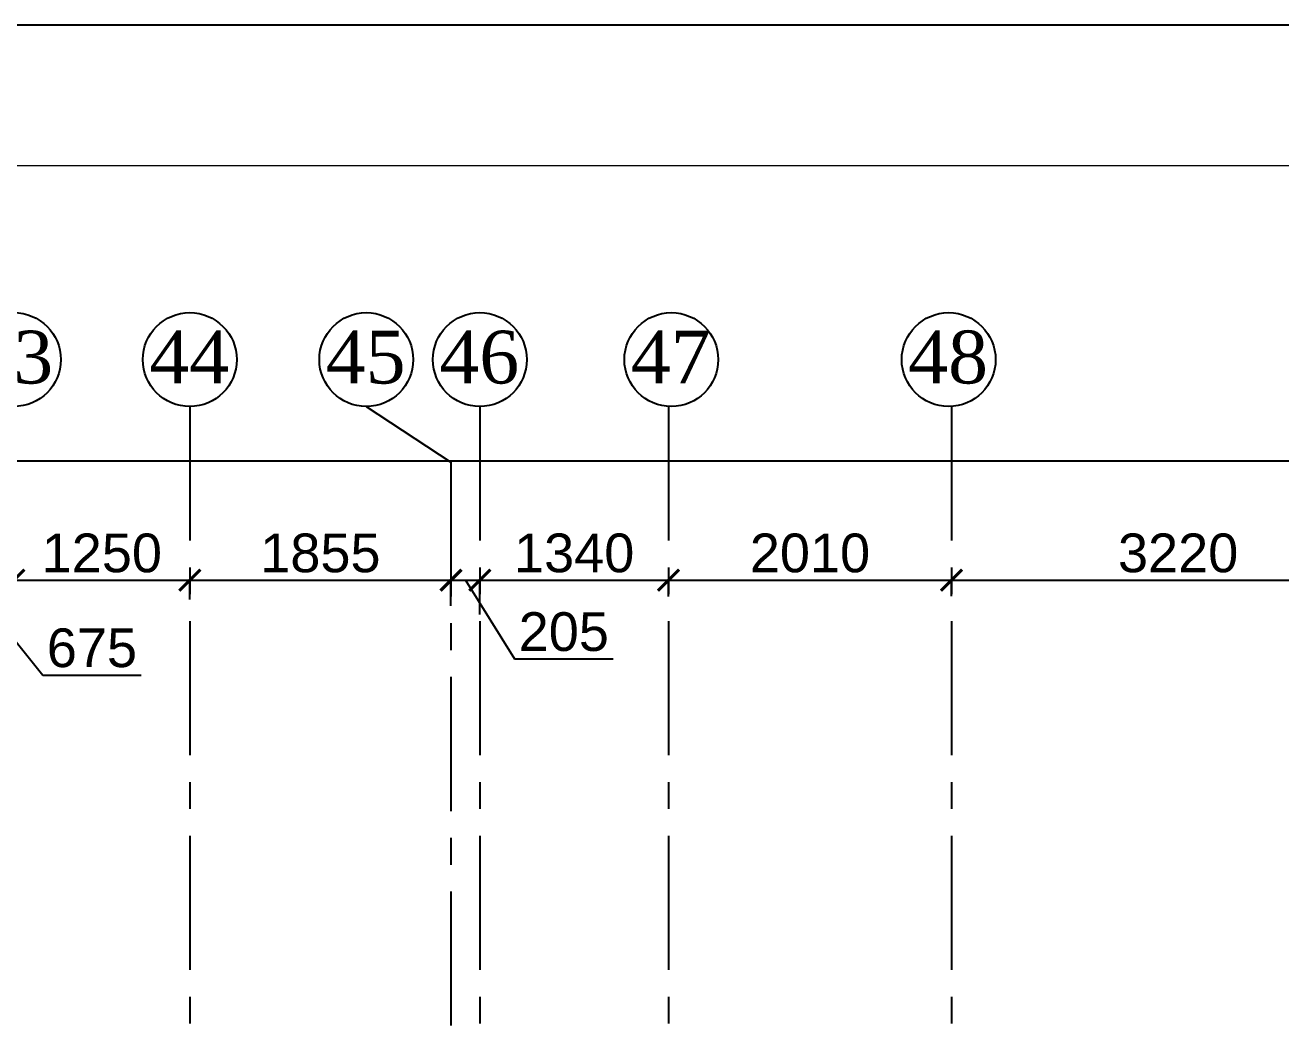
# Model space of a CAD drawing. Header units: inches. Extents: x -1898 to 127651, y -195120 to -109120.
# Drawn here: x 57821 to 66741, y -116178 to -109120 of the extents above; entities that cross this region are included whole.
import ezdxf

# ---------------------------------------------------------------- set-up
doc = ezdxf.new("R2010")
doc.units = ezdxf.units.IN
doc.header["$MEASUREMENT"] = 0
doc.linetypes.add('CENTER', pattern=[50.8, 31.75, -6.35, 6.35, -6.35])
for name, color, linetype in [('GIRD CIR', 1, 'Continuous'), ('GIRD TEXT', 4, 'Continuous'), ('GRID', 8, 'CENTER'), ('GRID DIM', 4, 'Continuous')]:
    doc.layers.add(name, color=color, linetype=linetype)
doc.layers.add('JKEC COLHAT', color=2, linetype='Continuous', lineweight=20)
doc.styles.add('T200', font='sanss___.ttf', dxfattribs={"height": 275})
doc.styles.add('T400', font='romantic.ttf')
doc.dimstyles.new('T 300', dxfattribs={"dimtxt": 275, "dimasz": 150, "dimexe": 1, "dimexo": 0, "dimgap": 50, "dimtad": 1, "dimdec": 0, "dimrnd": 5, "dimdsep": 46, "dimtxsty": 'T200', "dimblk": 'ARCHTICK', "dimcen": 2.5, "dimdle": 1, "dimclrd": 5, "dimclre": 253, "dimclrt": 4, "dimadec": 0, "dimazin": 0, "dimtfac": 1, "dimtdec": 0, "dimtmove": 2, "dimatfit": 3, "dimfxl": 0, "dimarcsym": 0})

# ---------------------------------------------------------------- blocks, each defined once
blk = doc.blocks.new('_ARCHTICK')
at = {"color": 0, "linetype": 'ByBlock', "const_width": 0.15}
blk.add_lwpolyline([(-0.5, -0.5), (0.5, 0.5)], dxfattribs=at)
blk = doc.blocks.new('*D135')
at = {"layer": 'Defpoints', "color": 0}
for p in [(86396, -112214.8), (3327.4, -112439.4, 14.7), (86396, -112439.4, 14.7)]:
    blk.add_point(p, dxfattribs=at)
at = {"layer": 'GRID DIM', "color": 5, "lineweight": -2}
blk.add_line((3326.4, -112214.8), (86397, -112214.8), dxfattribs=at)
at = {"layer": 'GRID DIM', "color": 253, "lineweight": -2}
for p, q in [((3327.4, -112439.4), (3327.4, -112213.8)), ((86396, -112439.4), (86396, -112213.8))]:
    blk.add_line(p, q, dxfattribs=at)
at = {"layer": 'GRID DIM', "color": 5, "lineweight": -2, "xscale": 150, "yscale": 150, "zscale": 150, "rotation": 180}
blk.add_blockref('_ARCHTICK', (3327.4, -112214.8), dxfattribs=at)
at = {"layer": 'GRID DIM', "color": 5, "lineweight": -2, "xscale": 150, "yscale": 150, "zscale": 150}
blk.add_blockref('_ARCHTICK', (86396, -112214.8), dxfattribs=at)
at = {"layer": 'GRID DIM', "color": 4, "insert": (44861.7, -112022.9), "char_height": 275, "attachment_point": 5, "style": 'T200'}
blk.add_mtext('83070', dxfattribs=at)
blk = doc.blocks.new('*D180')
at = {"layer": 'Defpoints', "color": 0}
for p in [(57741, -113062.1), (57066, -113209.7, 14.7), (57741, -113209.7, 14.7)]:
    blk.add_point(p, dxfattribs=at)
at = {"layer": 'GRID DIM', "color": 5, "lineweight": -2}
for p, q in [((57065, -113062.1), (57742, -113062.1)), ((57403.5, -113062.1), (57946.8, -113736.1)), ((57946.8, -113736.1), (58644.3, -113736.1))]:
    blk.add_line(p, q, dxfattribs=at)
at = {"layer": 'GRID DIM', "color": 253, "lineweight": -2}
for p, q in [((57066, -113209.7), (57066, -113061.1)), ((57741, -113209.7), (57741, -113061.1))]:
    blk.add_line(p, q, dxfattribs=at)
at = {"layer": 'GRID DIM', "color": 5, "lineweight": -2, "xscale": 150, "yscale": 150, "zscale": 150, "rotation": 180}
blk.add_blockref('_ARCHTICK', (57066, -113062.1), dxfattribs=at)
at = {"layer": 'GRID DIM', "color": 5, "lineweight": -2, "xscale": 150, "yscale": 150, "zscale": 150}
blk.add_blockref('_ARCHTICK', (57741, -113062.1), dxfattribs=at)
at = {"layer": 'GRID DIM', "color": 4, "insert": (58295.6, -113544.3), "char_height": 275, "attachment_point": 5, "style": 'T200'}
blk.add_mtext('675', dxfattribs=at)
blk = doc.blocks.new('*D181')
at = {"layer": 'Defpoints', "color": 0}
for p in [(58990.8, -113062.1), (57741, -113209.7, 14.7), (58990.8, -113198.5, 14.7)]:
    blk.add_point(p, dxfattribs=at)
at = {"layer": 'GRID DIM', "color": 5, "lineweight": -2}
blk.add_line((57740, -113062.1), (58991.8, -113062.1), dxfattribs=at)
at = {"layer": 'GRID DIM', "color": 253, "lineweight": -2}
for p, q in [((57741, -113209.7), (57741, -113061.1)), ((58990.8, -113198.5), (58990.8, -113061.1))]:
    blk.add_line(p, q, dxfattribs=at)
at = {"layer": 'GRID DIM', "color": 5, "lineweight": -2, "xscale": 150, "yscale": 150, "zscale": 150, "rotation": 180}
blk.add_blockref('_ARCHTICK', (57741, -113062.1), dxfattribs=at)
at = {"layer": 'GRID DIM', "color": 5, "lineweight": -2, "xscale": 150, "yscale": 150, "zscale": 150}
blk.add_blockref('_ARCHTICK', (58990.8, -113062.1), dxfattribs=at)
at = {"layer": 'GRID DIM', "color": 4, "insert": (58365.9, -112870.5), "char_height": 275, "attachment_point": 5, "style": 'T200'}
blk.add_mtext('1250', dxfattribs=at)
blk = doc.blocks.new('*D182')
at = {"layer": 'Defpoints', "color": 0}
for p in [(60846, -113062.1), (58990.8, -113198.5, 14.7), (60846, -113243.7, 14.7)]:
    blk.add_point(p, dxfattribs=at)
at = {"layer": 'GRID DIM', "color": 5, "lineweight": -2}
blk.add_line((58989.8, -113062.1), (60847, -113062.1), dxfattribs=at)
at = {"layer": 'GRID DIM', "color": 253, "lineweight": -2}
for p, q in [((58990.8, -113198.5), (58990.8, -113061.1)), ((60846, -113243.7), (60846, -113061.1))]:
    blk.add_line(p, q, dxfattribs=at)
at = {"layer": 'GRID DIM', "color": 5, "lineweight": -2, "xscale": 150, "yscale": 150, "zscale": 150, "rotation": 180}
blk.add_blockref('_ARCHTICK', (58990.8, -113062.1), dxfattribs=at)
at = {"layer": 'GRID DIM', "color": 5, "lineweight": -2, "xscale": 150, "yscale": 150, "zscale": 150}
blk.add_blockref('_ARCHTICK', (60846, -113062.1), dxfattribs=at)
at = {"layer": 'GRID DIM', "color": 4, "insert": (59918.4, -112870.5), "char_height": 275, "attachment_point": 5, "style": 'T200'}
blk.add_mtext('1855', dxfattribs=at)
blk = doc.blocks.new('*D183')
at = {"layer": 'Defpoints', "color": 0}
for p in [(61051, -113062.1), (60846, -113243.7, 14.7), (61051, -113305.8, 14.7)]:
    blk.add_point(p, dxfattribs=at)
at = {"layer": 'GRID DIM', "color": 5, "lineweight": -2}
for p, q in [((60845, -113062.1), (61052, -113062.1)), ((60948.5, -113062.1), (61296.9, -113621.1)), ((61296.9, -113621.1), (61997.8, -113621.1))]:
    blk.add_line(p, q, dxfattribs=at)
at = {"layer": 'GRID DIM', "color": 253, "lineweight": -2}
for p, q in [((60846, -113243.7), (60846, -113061.1)), ((61051, -113305.8), (61051, -113061.1))]:
    blk.add_line(p, q, dxfattribs=at)
at = {"layer": 'GRID DIM', "color": 5, "lineweight": -2, "xscale": 150, "yscale": 150, "zscale": 150, "rotation": 180}
blk.add_blockref('_ARCHTICK', (60846, -113062.1), dxfattribs=at)
at = {"layer": 'GRID DIM', "color": 5, "lineweight": -2, "xscale": 150, "yscale": 150, "zscale": 150}
blk.add_blockref('_ARCHTICK', (61051, -113062.1), dxfattribs=at)
at = {"layer": 'GRID DIM', "color": 4, "insert": (61647.3, -113429.4), "char_height": 275, "attachment_point": 5, "style": 'T200'}
blk.add_mtext('205', dxfattribs=at)
blk = doc.blocks.new('*D184')
at = {"layer": 'Defpoints', "color": 0}
for p in [(62391, -113062.1), (62391, -113179.2, 14.7), (61051, -113305.8, 14.7)]:
    blk.add_point(p, dxfattribs=at)
at = {"layer": 'GRID DIM', "color": 5, "lineweight": -2}
blk.add_line((61050, -113062.1), (62392, -113062.1), dxfattribs=at)
at = {"layer": 'GRID DIM', "color": 253, "lineweight": -2}
for p, q in [((61051, -113305.8), (61051, -113061.1)), ((62391, -113179.2), (62391, -113061.1))]:
    blk.add_line(p, q, dxfattribs=at)
at = {"layer": 'GRID DIM', "color": 5, "lineweight": -2, "xscale": 150, "yscale": 150, "zscale": 150, "rotation": 180}
blk.add_blockref('_ARCHTICK', (61051, -113062.1), dxfattribs=at)
at = {"layer": 'GRID DIM', "color": 5, "lineweight": -2, "xscale": 150, "yscale": 150, "zscale": 150}
blk.add_blockref('_ARCHTICK', (62391, -113062.1), dxfattribs=at)
at = {"layer": 'GRID DIM', "color": 4, "insert": (61721, -112870.3), "char_height": 275, "attachment_point": 5, "style": 'T200'}
blk.add_mtext('1340', dxfattribs=at)
blk = doc.blocks.new('*D185')
at = {"layer": 'Defpoints', "color": 0}
for p in [(64401, -113062.1), (62391, -113179.2, 14.7), (64401, -113175.8, 14.7)]:
    blk.add_point(p, dxfattribs=at)
at = {"layer": 'GRID DIM', "color": 5, "lineweight": -2}
blk.add_line((62390, -113062.1), (64402, -113062.1), dxfattribs=at)
at = {"layer": 'GRID DIM', "color": 253, "lineweight": -2}
for p, q in [((62391, -113179.2), (62391, -113061.1)), ((64401, -113175.8), (64401, -113061.1))]:
    blk.add_line(p, q, dxfattribs=at)
at = {"layer": 'GRID DIM', "color": 5, "lineweight": -2, "xscale": 150, "yscale": 150, "zscale": 150, "rotation": 180}
blk.add_blockref('_ARCHTICK', (62391, -113062.1), dxfattribs=at)
at = {"layer": 'GRID DIM', "color": 5, "lineweight": -2, "xscale": 150, "yscale": 150, "zscale": 150}
blk.add_blockref('_ARCHTICK', (64401, -113062.1), dxfattribs=at)
at = {"layer": 'GRID DIM', "color": 4, "insert": (63396, -112870.5), "char_height": 275, "attachment_point": 5, "style": 'T200'}
blk.add_mtext('2010', dxfattribs=at)
blk = doc.blocks.new('*D186')
at = {"layer": 'Defpoints', "color": 0}
for p in [(67621, -113062.1), (64401, -113175.8, 14.7), (67621, -113165.1, 14.7)]:
    blk.add_point(p, dxfattribs=at)
at = {"layer": 'GRID DIM', "color": 5, "lineweight": -2}
blk.add_line((64400, -113062.1), (67622, -113062.1), dxfattribs=at)
at = {"layer": 'GRID DIM', "color": 253, "lineweight": -2}
for p, q in [((64401, -113175.8), (64401, -113061.1)), ((67621, -113165.1), (67621, -113061.1))]:
    blk.add_line(p, q, dxfattribs=at)
at = {"layer": 'GRID DIM', "color": 5, "lineweight": -2, "xscale": 150, "yscale": 150, "zscale": 150, "rotation": 180}
blk.add_blockref('_ARCHTICK', (64401, -113062.1), dxfattribs=at)
at = {"layer": 'GRID DIM', "color": 5, "lineweight": -2, "xscale": 150, "yscale": 150, "zscale": 150}
blk.add_blockref('_ARCHTICK', (67621, -113062.1), dxfattribs=at)
at = {"layer": 'GRID DIM', "color": 4, "insert": (66011, -112870.3), "char_height": 275, "attachment_point": 5, "style": 'T200'}
blk.add_mtext('3220', dxfattribs=at)

msp = doc.modelspace()

# ---------------------------------------------------------------- linework, layer by layer
at = {"layer": 'Defpoints', "ltscale": 0.2}
msp.add_lwpolyline([(-1898.4, -195120.3), (120101.6, -195120.3), (120101.6, -109120.3), (-1898.4, -109120.3)], close=True, dxfattribs=at)
at = {"layer": 'GIRD CIR'}
for centre in [(57741, -111495.7, 14.7), (58990.8, -111495.7, 14.7), (60244.3, -111495.7, 14.7), (61051, -111495.7, 14.7), (62411, -111495.7, 14.7), (64381, -111495.7, 14.7)]:
    msp.add_circle(centre, 333.3, dxfattribs=at)
at = {"layer": 'GRID', "ltscale": 30}
for p, q in [((58990.8, -111829.1, 14.7), (58990.8, -143550.6, 14.7)), ((60244.3, -111829.1, 14.7), (60846, -112225.3, 14.7)), ((61051, -111829.1, 14.7), (61051, -143550.6, 14.7)), ((62391, -111829.1, 14.7), (62391, -143550.6, 14.7)), ((64401, -111829.1, 14.7), (64401, -143550.6, 14.7)), ((60846, -112225.3, 14.7), (60846, -143550.6, 14.7))]:
    msp.add_line(p, q, dxfattribs=at)
at = {"layer": 'JKEC COLHAT', "ltscale": 0.2}
msp.add_lwpolyline([(-898.4, -194120.3), (119101.6, -194120.3), (119101.6, -110120.3), (-898.4, -110120.3)], close=True, dxfattribs=at)

# ---------------------------------------------------------------- texts
at = {"layer": 'GIRD TEXT', "ltscale": 7, "style": 'T400'}
for s, p in [('43', (57454, -111665.1)), ('44', (58703.8, -111665.1)), ('45', (59957.3, -111665.1)), ('46', (60764, -111665.1)), ('47', (62124, -111665.1)), ('48', (64094, -111665.1))]:
    msp.add_text(s, height=375, dxfattribs=at).set_placement(p)

# ---------------------------------------------------------------- dimensions: what is measured, and where the dimension line sits
at = {"layer": 'GRID DIM'}
for base, p1, p2, picture, middle in [((86396, -112214.8), (3327.4, -112439.4, 14.7), (86396, -112439.4, 14.7), '*D135', (44861.7, -112022.9)), ((58990.8, -113062.1), (57741, -113209.7, 14.7), (58990.8, -113198.5, 14.7), '*D181', (58365.9, -112870.5)), ((60846, -113062.1), (58990.8, -113198.5, 14.7), (60846, -113243.7, 14.7), '*D182', (59918.4, -112870.5)), ((62391, -113062.1), (61051, -113305.8, 14.7), (62391, -113179.2, 14.7), '*D184', (61721, -112870.3)), ((64401, -113062.1), (62391, -113179.2, 14.7), (64401, -113175.8, 14.7), '*D185', (63396, -112870.5)), ((67621, -113062.1), (64401, -113175.8, 14.7), (67621, -113165.1, 14.7), '*D186', (66011, -112870.3))]:
    dim = msp.add_linear_dim(base=base, p1=p1, p2=p2, dimstyle='T 300', dxfattribs=at)
    dim.commit()
    dim.dimension.update_dxf_attribs({"geometry": picture, "text_midpoint": middle})
for base, p1, p2, picture, middle in [((57741, -113062.1), (57066, -113209.7, 14.7), (57741, -113209.7, 14.7), '*D180', (57996.8, -113736.1)), ((61051, -113062.1), (60846, -113243.7, 14.7), (61051, -113305.8, 14.7), '*D183', (61346.9, -113621.1))]:
    dim = msp.add_linear_dim(base=base, p1=p1, p2=p2, dimstyle='T 300', override={"dimtmove": 1}, dxfattribs=at)
    dim.commit()
    dim.dimension.update_dxf_attribs({"geometry": picture, "text_midpoint": middle, "dimtype": 160})

doc.saveas('drawing.dxf')
